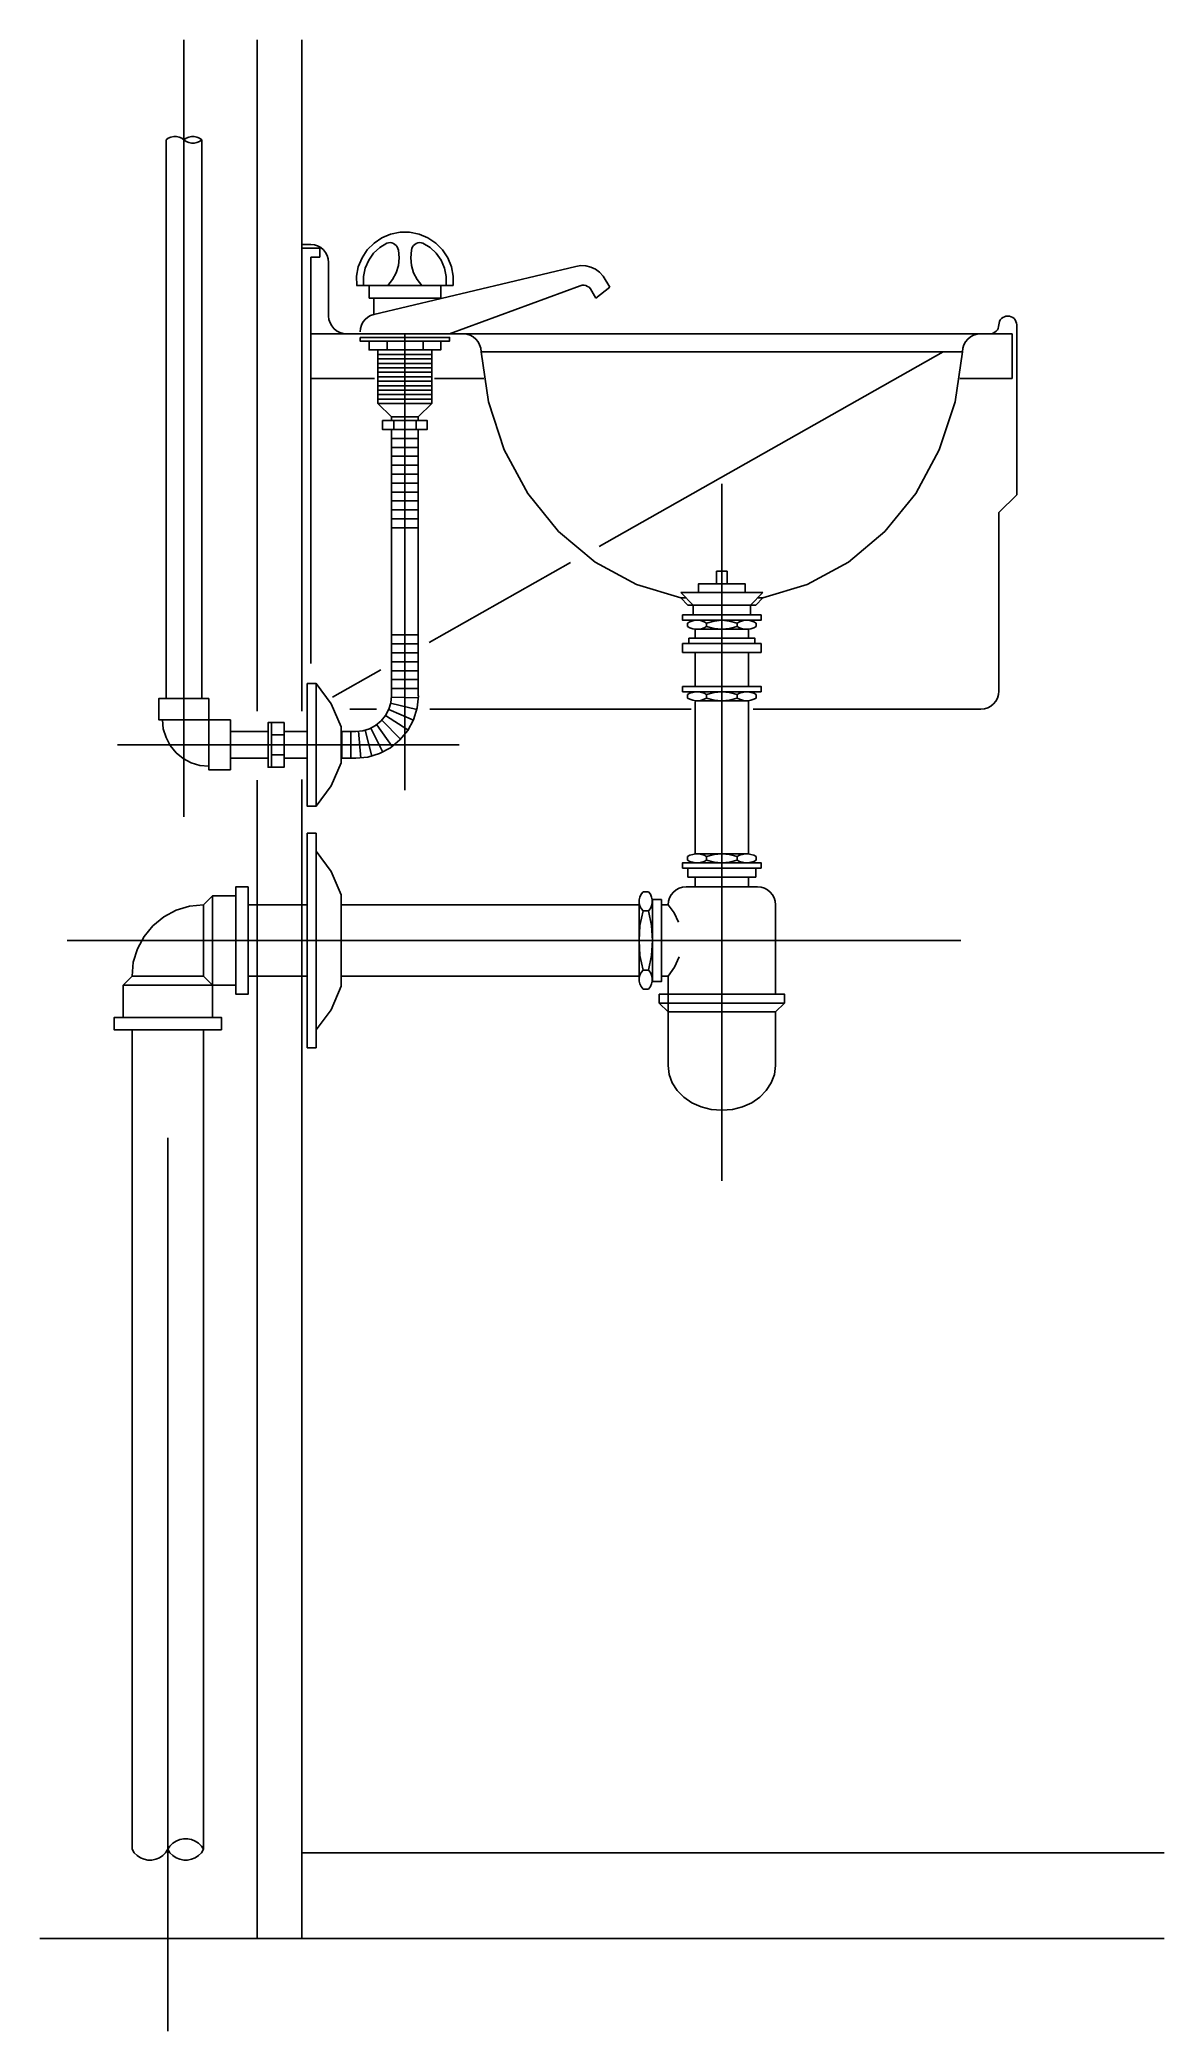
# Model space of a CAD drawing. Extents: x 3252.23 to 3252.86, y 68.48 to 69.59.
import ezdxf

# ---------------------------------------------------------------- set-up
doc = ezdxf.new("R2010")
doc.units = 0
doc.linetypes.add('DASHDOT', pattern=[1, 0.5, -0.25, 0, -0.25])
doc.linetypes.add('HIDDEN', pattern=[0.375, 0.25, -0.125])
doc.layers.get('0').update_dxf_attribs({"linetype": 'CONTINUOUS'})

msp = doc.modelspace()

# ---------------------------------------------------------------- linework, layer by layer
at = {"color": 0, "linetype": 'DASHDOT'}
for p, q in [((3252.3106, 69.1577), (3252.3106, 69.5926)), ((3252.4342, 69.1727), (3252.4342, 69.428)), ((3252.6116, 68.9541), (3252.6116, 69.344)), ((3252.2734, 69.198), (3252.4646, 69.198)), ((3252.3016, 68.4781), (3252.3016, 69.1459)), ((3252.2453, 69.0885), (3252.8591, 69.0885))]:
    msp.add_line(p, q, dxfattribs=at)
at = {"color": 0, "linetype": 'CONTINUOUS'}
for p, q in [((3252.3516, 69.5926), (3252.3516, 69.2168)), ((3252.3766, 69.5926), (3252.3766, 69.2168)), ((3252.3006, 69.224), (3252.3006, 69.5366)), ((3252.3206, 69.224), (3252.3206, 69.5366)), ((3252.3766, 69.478), (3252.3816, 69.478)), ((3252.3766, 69.476), (3252.3866, 69.476)), ((3252.3866, 69.476), (3252.3866, 69.471)), ((3252.3866, 69.471), (3252.3816, 69.471)), ((3252.3816, 69.471), (3252.3816, 69.2436)), ((3252.3916, 69.468), (3252.3916, 69.438)), ((3252.4169, 69.4389), (3252.5299, 69.4658)), ((3252.4072, 69.455), (3252.4613, 69.455)), ((3252.4142, 69.455), (3252.4142, 69.448)), ((3252.4543, 69.448), (3252.4543, 69.455)), ((3252.4593, 69.428), (3252.5324, 69.4549)), ((3252.5381, 69.4533), (3252.5411, 69.448)), ((3252.5411, 69.448), (3252.549, 69.4541)), ((3252.5452, 69.4604), (3252.549, 69.4541)), ((3252.4142, 69.448), (3252.4543, 69.448)), ((3252.4169, 69.4389), (3252.4169, 69.448)), ((3252.7716, 69.438), (3252.7716, 69.4377)), ((3252.7766, 69.338), (3252.7766, 69.433)), ((3252.3816, 69.428), (3252.4016, 69.428)), ((3252.4016, 69.428), (3252.4669, 69.428)), ((3252.4244, 69.419), (3252.4244, 69.424)), ((3252.4444, 69.419), (3252.4444, 69.424)), ((3252.4669, 69.428), (3252.7563, 69.428)), ((3252.7563, 69.428), (3252.7616, 69.428)), ((3252.7741, 69.428), (3252.7616, 69.428)), ((3252.7741, 69.403), (3252.7741, 69.428)), ((3252.4192, 69.4165), (3252.4493, 69.4165)), ((3252.4192, 69.414), (3252.4493, 69.414)), ((3252.4192, 69.4115), (3252.4493, 69.4115)), ((3252.4192, 69.409), (3252.4493, 69.409)), ((3252.4769, 69.418), (3252.481, 69.3899)), ((3252.4769, 69.418), (3252.7463, 69.418)), ((3252.7422, 69.3899), (3252.7463, 69.418)), ((3252.3816, 69.403), (3252.4173, 69.403)), ((3252.4192, 69.4065), (3252.4493, 69.4065)), ((3252.4192, 69.404), (3252.4493, 69.404)), ((3252.4192, 69.4015), (3252.4493, 69.4015)), ((3252.4192, 69.399), (3252.4493, 69.399)), ((3252.4785, 69.403), (3252.4508, 69.403)), ((3252.7447, 69.403), (3252.7741, 69.403)), ((3252.4192, 69.3965), (3252.4493, 69.3965)), ((3252.4192, 69.394), (3252.4493, 69.394)), ((3252.4192, 69.3915), (3252.4493, 69.3915)), ((3252.4192, 69.389), (3252.4267, 69.3815)), ((3252.4417, 69.3815), (3252.4493, 69.389)), ((3252.481, 69.3899), (3252.4899, 69.3631)), ((3252.7333, 69.3631), (3252.7422, 69.3899)), ((3252.4267, 69.3815), (3252.4417, 69.3815)), ((3252.4267, 69.3815), (3252.4267, 69.3795)), ((3252.428, 69.3745), (3252.428, 69.3795)), ((3252.4405, 69.3745), (3252.4405, 69.3795)), ((3252.4417, 69.3815), (3252.4417, 69.3795)), ((3252.4267, 69.2255), (3252.4267, 69.3745)), ((3252.4267, 69.3745), (3252.4417, 69.3745)), ((3252.4267, 69.3695), (3252.4417, 69.3695)), ((3252.4267, 69.3645), (3252.4417, 69.3645)), ((3252.4417, 69.2255), (3252.4417, 69.3745)), ((3252.4267, 69.3595), (3252.4417, 69.3595)), ((3252.4267, 69.3545), (3252.4417, 69.3545)), ((3252.4899, 69.3631), (3252.5031, 69.3387)), ((3252.7201, 69.3387), (3252.7333, 69.3631)), ((3252.4267, 69.3495), (3252.4417, 69.3495)), ((3252.4267, 69.3445), (3252.4417, 69.3445)), ((3252.4267, 69.3395), (3252.4417, 69.3395)), ((3252.4267, 69.3345), (3252.4417, 69.3345)), ((3252.5031, 69.3387), (3252.5203, 69.3175)), ((3252.7029, 69.3175), (3252.7201, 69.3387)), ((3252.7666, 69.328), (3252.7766, 69.338)), ((3252.4267, 69.3295), (3252.4417, 69.3295)), ((3252.4267, 69.3245), (3252.4417, 69.3245)), ((3252.4267, 69.3195), (3252.4417, 69.3195)), ((3252.7666, 69.228), (3252.7666, 69.328)), ((3252.5203, 69.3175), (3252.5408, 69.3003)), ((3252.6824, 69.3003), (3252.7029, 69.3175)), ((3252.527, 69.3), (3252.4478, 69.2553)), ((3252.5408, 69.3003), (3252.5638, 69.2877)), ((3252.6594, 69.2877), (3252.6824, 69.3003)), ((3252.5638, 69.2877), (3252.5886, 69.2802)), ((3252.6086, 69.2882), (3252.6086, 69.2952)), ((3252.6086, 69.2952), (3252.6146, 69.2952)), ((3252.6146, 69.2882), (3252.6146, 69.2952)), ((3252.6346, 69.2802), (3252.6594, 69.2877)), ((3252.5956, 69.2762), (3252.5886, 69.2832)), ((3252.5886, 69.2832), (3252.6346, 69.2832)), ((3252.5886, 69.2802), (3252.5916, 69.2802)), ((3252.5886, 69.2802), (3252.5886, 69.2802)), ((3252.5886, 69.2802), (3252.5926, 69.2762)), ((3252.5926, 69.2762), (3252.6306, 69.2762)), ((3252.5956, 69.2762), (3252.5956, 69.2707)), ((3252.6346, 69.2832), (3252.6276, 69.2762)), ((3252.6276, 69.2762), (3252.6276, 69.2707)), ((3252.6346, 69.2802), (3252.6306, 69.2762)), ((3252.6346, 69.2802), (3252.6316, 69.2802)), ((3252.6346, 69.2802), (3252.6346, 69.2802)), ((3252.5937, 69.2669), (3252.5924, 69.2662)), ((3252.5924, 69.2662), (3252.5924, 69.2642)), ((3252.5924, 69.2642), (3252.5937, 69.2635)), ((3252.5953, 69.2674), (3252.5937, 69.2669)), ((3252.5969, 69.2677), (3252.5953, 69.2674)), ((3252.5985, 69.2677), (3252.5969, 69.2677)), ((3252.6002, 69.2674), (3252.5985, 69.2677)), ((3252.6017, 69.2669), (3252.6002, 69.2674)), ((3252.6031, 69.2662), (3252.6017, 69.2669)), ((3252.6017, 69.2635), (3252.6031, 69.2642)), ((3252.6031, 69.2642), (3252.6031, 69.2662)), ((3252.6215, 69.2669), (3252.6202, 69.2662)), ((3252.6202, 69.2642), (3252.6202, 69.2662)), ((3252.6202, 69.2642), (3252.6215, 69.2635)), ((3252.6231, 69.2674), (3252.6215, 69.2669)), ((3252.6247, 69.2677), (3252.6231, 69.2674)), ((3252.6263, 69.2677), (3252.6247, 69.2677)), ((3252.6279, 69.2674), (3252.6263, 69.2677)), ((3252.6295, 69.2669), (3252.6279, 69.2674)), ((3252.6308, 69.2662), (3252.6295, 69.2669)), ((3252.6295, 69.2635), (3252.6308, 69.2642)), ((3252.6308, 69.2662), (3252.6308, 69.2642)), ((3252.4267, 69.2595), (3252.4417, 69.2595)), ((3252.4267, 69.2545), (3252.4417, 69.2545)), ((3252.5937, 69.2635), (3252.5953, 69.263)), ((3252.5953, 69.263), (3252.5969, 69.2627)), ((3252.5966, 69.2627), (3252.6266, 69.2627)), ((3252.5966, 69.2627), (3252.5966, 69.258)), ((3252.5969, 69.2627), (3252.5985, 69.2627)), ((3252.5985, 69.2627), (3252.6002, 69.263)), ((3252.6002, 69.263), (3252.6017, 69.2635)), ((3252.6215, 69.2635), (3252.6231, 69.263)), ((3252.6231, 69.263), (3252.6247, 69.2627)), ((3252.6247, 69.2627), (3252.6263, 69.2627)), ((3252.6263, 69.2627), (3252.6279, 69.263)), ((3252.6266, 69.2627), (3252.6266, 69.258)), ((3252.6279, 69.263), (3252.6295, 69.2635)), ((3252.4267, 69.2495), (3252.4417, 69.2495)), ((3252.4267, 69.2445), (3252.4417, 69.2445)), ((3252.5966, 69.2307), (3252.5966, 69.2497)), ((3252.6266, 69.2307), (3252.6266, 69.2497)), ((3252.3937, 69.2247), (3252.4208, 69.24)), ((3252.4267, 69.2395), (3252.4417, 69.2395)), ((3252.4267, 69.2345), (3252.4417, 69.2345)), ((3252.4263, 69.2214), (3252.4409, 69.2178)), ((3252.4267, 69.2295), (3252.4417, 69.2295)), ((3252.4267, 69.2247), (3252.4417, 69.2243)), ((3252.5937, 69.2269), (3252.5924, 69.2262)), ((3252.5924, 69.2262), (3252.5924, 69.2242)), ((3252.5924, 69.2242), (3252.5937, 69.2235)), ((3252.5953, 69.2274), (3252.5937, 69.2269)), ((3252.5937, 69.2235), (3252.5953, 69.223)), ((3252.5969, 69.2277), (3252.5953, 69.2274)), ((3252.5953, 69.223), (3252.5969, 69.2227)), ((3252.5966, 69.2227), (3252.6266, 69.2227)), ((3252.5966, 69.2221), (3252.5966, 69.137)), ((3252.5985, 69.2277), (3252.5969, 69.2277)), ((3252.5969, 69.2227), (3252.5985, 69.2227)), ((3252.6002, 69.2274), (3252.5985, 69.2277)), ((3252.5985, 69.2227), (3252.6002, 69.223)), ((3252.6017, 69.2269), (3252.6002, 69.2274)), ((3252.6002, 69.223), (3252.6017, 69.2235)), ((3252.6031, 69.2262), (3252.6017, 69.2269)), ((3252.6017, 69.2235), (3252.6031, 69.2242)), ((3252.6031, 69.2242), (3252.6031, 69.2262)), ((3252.6215, 69.2269), (3252.6202, 69.2262)), ((3252.6202, 69.2242), (3252.6202, 69.2262)), ((3252.6202, 69.2242), (3252.6215, 69.2235)), ((3252.6231, 69.2274), (3252.6215, 69.2269)), ((3252.6215, 69.2235), (3252.6231, 69.223)), ((3252.6247, 69.2277), (3252.6231, 69.2274)), ((3252.6231, 69.223), (3252.6247, 69.2227)), ((3252.6263, 69.2277), (3252.6247, 69.2277)), ((3252.6247, 69.2227), (3252.6263, 69.2227)), ((3252.6279, 69.2274), (3252.6263, 69.2277)), ((3252.6263, 69.2227), (3252.6279, 69.223)), ((3252.6266, 69.2224), (3252.6266, 69.137)), ((3252.6295, 69.2269), (3252.6279, 69.2274)), ((3252.6279, 69.223), (3252.6295, 69.2235)), ((3252.6308, 69.2262), (3252.6295, 69.2269)), ((3252.6295, 69.2235), (3252.6308, 69.2242)), ((3252.6308, 69.2262), (3252.6308, 69.2242)), ((3252.3597, 69.2105), (3252.3597, 69.1855)), ((3252.3986, 69.208), (3252.3986, 69.188)), ((3252.4034, 69.218), (3252.4184, 69.218)), ((3252.4185, 69.2093), (3252.4272, 69.1971)), ((3252.4213, 69.2118), (3252.4319, 69.2012)), ((3252.4234, 69.2145), (3252.436, 69.2064)), ((3252.4252, 69.2178), (3252.439, 69.2119)), ((3252.5945, 69.218), (3252.4483, 69.218)), ((3252.7466, 69.218), (3252.6292, 69.218)), ((3252.7566, 69.218), (3252.7466, 69.218)), ((3252.3366, 69.2055), (3252.3577, 69.2055)), ((3252.3597, 69.2036), (3252.3667, 69.2036)), ((3252.3667, 69.2055), (3252.3796, 69.2055)), ((3252.4067, 69.2055), (3252.3986, 69.2055)), ((3252.399, 69.2055), (3252.399, 69.1905)), ((3252.404, 69.2055), (3252.404, 69.1905)), ((3252.4083, 69.2056), (3252.4096, 69.1906)), ((3252.4121, 69.2062), (3252.4157, 69.1917)), ((3252.4152, 69.2074), (3252.4219, 69.194)), ((3252.3366, 69.1905), (3252.3577, 69.1905)), ((3252.3597, 69.1924), (3252.3667, 69.1924)), ((3252.3667, 69.1905), (3252.3796, 69.1905)), ((3252.4067, 69.1905), (3252.3986, 69.1905)), ((3252.3516, 68.53), (3252.3516, 69.1783)), ((3252.3766, 68.53), (3252.3766, 69.1787)), ((3252.5937, 69.1362), (3252.5924, 69.1355)), ((3252.5924, 69.1335), (3252.5924, 69.1355)), ((3252.5924, 69.1335), (3252.5937, 69.1328)), ((3252.5953, 69.1367), (3252.5937, 69.1362)), ((3252.5937, 69.1328), (3252.5953, 69.1323)), ((3252.5969, 69.137), (3252.5953, 69.1367)), ((3252.5953, 69.1323), (3252.5969, 69.132)), ((3252.5966, 69.137), (3252.6266, 69.137)), ((3252.5985, 69.137), (3252.5969, 69.137)), ((3252.5969, 69.132), (3252.5985, 69.132)), ((3252.6002, 69.1367), (3252.5985, 69.137)), ((3252.5985, 69.132), (3252.6002, 69.1323)), ((3252.6017, 69.1362), (3252.6002, 69.1367)), ((3252.6002, 69.1323), (3252.6017, 69.1328)), ((3252.603, 69.1355), (3252.6017, 69.1362)), ((3252.6017, 69.1328), (3252.603, 69.1335)), ((3252.6031, 69.1355), (3252.6031, 69.1335)), ((3252.6201, 69.1355), (3252.6201, 69.1335)), ((3252.6215, 69.1362), (3252.6202, 69.1355)), ((3252.6202, 69.1335), (3252.6215, 69.1328)), ((3252.6231, 69.1367), (3252.6215, 69.1362)), ((3252.6215, 69.1328), (3252.6231, 69.1323)), ((3252.6247, 69.137), (3252.6231, 69.1367)), ((3252.6231, 69.1323), (3252.6247, 69.132)), ((3252.6263, 69.137), (3252.6247, 69.137)), ((3252.6247, 69.132), (3252.6263, 69.132)), ((3252.6279, 69.1367), (3252.6263, 69.137)), ((3252.6263, 69.132), (3252.6279, 69.1323)), ((3252.6295, 69.1362), (3252.6279, 69.1367)), ((3252.6279, 69.1323), (3252.6295, 69.1328)), ((3252.6308, 69.1355), (3252.6295, 69.1362)), ((3252.6295, 69.1328), (3252.6308, 69.1335)), ((3252.6308, 69.1335), (3252.6308, 69.1355)), ((3252.5926, 69.124), (3252.5926, 69.129)), ((3252.5926, 69.129), (3252.5926, 69.129)), ((3252.6306, 69.124), (3252.5926, 69.124)), ((3252.5966, 69.1185), (3252.5966, 69.124)), ((3252.6266, 69.1185), (3252.6266, 69.124)), ((3252.6306, 69.129), (3252.6306, 69.129)), ((3252.6306, 69.129), (3252.6306, 69.124)), ((3252.3266, 69.1135), (3252.3216, 69.1085)), ((3252.3216, 69.0685), (3252.3216, 69.1085)), ((3252.3466, 69.1085), (3252.3796, 69.1085)), ((3252.3986, 69.1141), (3252.3986, 69.0629)), ((3252.5653, 69.1085), (3252.3986, 69.1085)), ((3252.5657, 69.1128), (3252.5653, 69.1112)), ((3252.5653, 69.1115), (3252.5653, 69.0655)), ((3252.5653, 69.1112), (3252.5653, 69.1096)), ((3252.5653, 69.1096), (3252.5657, 69.108)), ((3252.5664, 69.1144), (3252.5657, 69.1128)), ((3252.5657, 69.108), (3252.5664, 69.1064)), ((3252.5675, 69.1157), (3252.5664, 69.1144)), ((3252.5705, 69.1157), (3252.5675, 69.1157)), ((3252.5716, 69.1144), (3252.5705, 69.1157)), ((3252.5723, 69.1128), (3252.5716, 69.1144)), ((3252.5716, 69.1064), (3252.5723, 69.108)), ((3252.5727, 69.1112), (3252.5723, 69.1128)), ((3252.5723, 69.108), (3252.5727, 69.1096)), ((3252.5727, 69.1096), (3252.5727, 69.1112)), ((3252.5816, 69.1085), (3252.5778, 69.1085)), ((3252.5916, 69.1185), (3252.6316, 69.1185)), ((3252.6416, 69.1085), (3252.6416, 69.0585)), ((3252.5658, 69.0969), (3252.5653, 69.0885)), ((3252.5675, 69.1051), (3252.5658, 69.0969)), ((3252.5664, 69.1064), (3252.5675, 69.1051)), ((3252.5675, 69.1051), (3252.5705, 69.1051)), ((3252.5705, 69.1051), (3252.5716, 69.1064)), ((3252.5722, 69.0969), (3252.5705, 69.1051)), ((3252.5728, 69.0885), (3252.5722, 69.0969)), ((3252.3016, 69.0885), (3252.3016, 69.0885)), ((3252.5653, 69.0885), (3252.5658, 69.0801)), ((3252.5722, 69.0801), (3252.5728, 69.0885)), ((3252.5658, 69.0801), (3252.5675, 69.072)), ((3252.5705, 69.072), (3252.5722, 69.0801)), ((3252.2766, 69.0635), (3252.2816, 69.0685)), ((3252.2816, 69.0685), (3252.3216, 69.0685)), ((3252.3266, 69.0635), (3252.3216, 69.0685)), ((3252.3466, 69.0685), (3252.3796, 69.0685)), ((3252.3986, 69.0685), (3252.5653, 69.0685)), ((3252.5657, 69.0691), (3252.5653, 69.0674)), ((3252.5653, 69.0674), (3252.5653, 69.0658)), ((3252.5653, 69.0658), (3252.5657, 69.0642)), ((3252.5664, 69.0706), (3252.5657, 69.0691)), ((3252.5657, 69.0642), (3252.5664, 69.0627)), ((3252.5675, 69.072), (3252.5664, 69.0706)), ((3252.5675, 69.072), (3252.5705, 69.072)), ((3252.5716, 69.0706), (3252.5705, 69.072)), ((3252.5723, 69.0691), (3252.5716, 69.0706)), ((3252.5716, 69.0627), (3252.5723, 69.0642)), ((3252.5727, 69.0674), (3252.5723, 69.0691)), ((3252.5723, 69.0642), (3252.5727, 69.0658)), ((3252.5727, 69.0658), (3252.5727, 69.0674)), ((3252.5816, 69.0685), (3252.5778, 69.0685)), ((3252.5816, 69.0685), (3252.5816, 69.0185)), ((3252.5816, 69.0685), (3252.5816, 69.0585)), ((3252.5664, 69.0627), (3252.5675, 69.0613)), ((3252.5705, 69.0613), (3252.5675, 69.0613)), ((3252.5705, 69.0613), (3252.5716, 69.0627)), ((3252.5766, 69.0535), (3252.5816, 69.0485)), ((3252.6466, 69.0535), (3252.6416, 69.0485)), ((3252.5816, 69.0485), (3252.6416, 69.0485)), ((3252.6416, 69.0185), (3252.6416, 69.0485)), ((3252.2816, 68.5799), (3252.2816, 69.0385)), ((3252.3216, 69.0385), (3252.3216, 68.5799)), ((3252.5816, 69.0185), (3252.5822, 69.0136)), ((3252.5822, 69.0136), (3252.5839, 69.0089)), ((3252.5839, 69.0089), (3252.5867, 69.0046)), ((3252.6365, 69.0046), (3252.6393, 69.0089)), ((3252.6393, 69.0089), (3252.641, 69.0136)), ((3252.641, 69.0136), (3252.6416, 69.0185)), ((3252.5867, 69.0046), (3252.5904, 69.0008)), ((3252.5904, 69.0008), (3252.5949, 68.9977)), ((3252.5949, 68.9977), (3252.6001, 68.9954)), ((3252.6231, 68.9954), (3252.6283, 68.9977)), ((3252.6283, 68.9977), (3252.6328, 69.0008)), ((3252.6328, 69.0008), (3252.6365, 69.0046)), ((3252.6001, 68.9954), (3252.6057, 68.994)), ((3252.6057, 68.994), (3252.6116, 68.9935)), ((3252.6116, 68.9935), (3252.6175, 68.994)), ((3252.6175, 68.994), (3252.6231, 68.9954)), ((3252.3766, 68.578), (3252.8591, 68.578)), ((3252.23, 68.53), (3252.8591, 68.53))]:
    msp.add_line(p, q, dxfattribs=at)
at = {"color": 0, "linetype": 'HIDDEN'}
msp.add_line((3252.7354, 69.4179), (3252.543, 69.3091), dxfattribs=at)
at = {"color": 0, "linetype": 'CONTINUOUS'}
for points in [[(3252.3106, 69.5366), (3252.3094, 69.5375), (3252.3079, 69.5381), (3252.3064, 69.5384), (3252.3049, 69.5384), (3252.3033, 69.5381), (3252.3019, 69.5375), (3252.3006, 69.5366)], [(3252.3206, 69.5366), (3252.3194, 69.5375), (3252.3179, 69.5381), (3252.3164, 69.5384), (3252.3149, 69.5384), (3252.3133, 69.5381), (3252.3119, 69.5375), (3252.3106, 69.5366)], [(3252.3106, 69.5366), (3252.3119, 69.5357), (3252.3133, 69.5351), (3252.3149, 69.5347), (3252.3164, 69.5347), (3252.3179, 69.5351), (3252.3194, 69.5357), (3252.3206, 69.5366)], [(3252.3916, 69.468), (3252.3914, 69.47), (3252.3908, 69.4719), (3252.3899, 69.4736), (3252.3887, 69.4751), (3252.3872, 69.4763), (3252.3854, 69.4773), (3252.3836, 69.4778), (3252.3816, 69.478)], [(3252.4613, 69.455), (3252.4613, 69.4604), (3252.4603, 69.4656), (3252.4583, 69.4706), (3252.4553, 69.475), (3252.4515, 69.4788), (3252.4471, 69.4818), (3252.4422, 69.4838), (3252.4369, 69.4849), (3252.4316, 69.4849), (3252.4263, 69.4838), (3252.4214, 69.4818), (3252.417, 69.4788), (3252.4132, 69.475), (3252.4103, 69.4706), (3252.4082, 69.4656), (3252.4072, 69.4604), (3252.4073, 69.455)], [(3252.4242, 69.4788), (3252.4202, 69.4764), (3252.4167, 69.4731), (3252.414, 69.4692), (3252.4121, 69.4648), (3252.4111, 69.4602), (3252.4111, 69.4554)], [(3252.4306, 69.4749), (3252.4304, 69.4758), (3252.43, 69.4767), (3252.4294, 69.4774), (3252.4287, 69.4781), (3252.4279, 69.4786), (3252.427, 69.4789), (3252.4261, 69.4791), (3252.4251, 69.479), (3252.4242, 69.4788)], [(3252.4443, 69.4788), (3252.4434, 69.479), (3252.4424, 69.4791), (3252.4415, 69.4789), (3252.4406, 69.4786), (3252.4398, 69.4781), (3252.4391, 69.4774), (3252.4385, 69.4767), (3252.4381, 69.4758), (3252.4379, 69.4749)], [(3252.4574, 69.4554), (3252.4574, 69.4602), (3252.4564, 69.4648), (3252.4545, 69.4692), (3252.4518, 69.4731), (3252.4484, 69.4764), (3252.4443, 69.4788)], [(3252.4248, 69.455), (3252.4274, 69.4584), (3252.4294, 69.4622), (3252.4306, 69.4663), (3252.431, 69.4706), (3252.4306, 69.4749)], [(3252.4379, 69.4749), (3252.4375, 69.4706), (3252.4379, 69.4663), (3252.4391, 69.4622), (3252.4411, 69.4584), (3252.4437, 69.455)], [(3252.5452, 69.4604), (3252.5432, 69.4625), (3252.5409, 69.4642), (3252.5383, 69.4654), (3252.5356, 69.466), (3252.5327, 69.4662), (3252.5299, 69.4658)], [(3252.5381, 69.4533), (3252.5373, 69.4541), (3252.5365, 69.4546), (3252.5355, 69.455), (3252.5345, 69.4552), (3252.5334, 69.4552), (3252.5324, 69.4549)], [(3252.3916, 69.438), (3252.3918, 69.4361), (3252.3924, 69.4342), (3252.3933, 69.4325), (3252.3945, 69.431), (3252.396, 69.4297), (3252.3978, 69.4288), (3252.3997, 69.4282), (3252.4016, 69.428)], [(3252.4169, 69.4389), (3252.4151, 69.4383), (3252.4135, 69.4373), (3252.412, 69.4361), (3252.4108, 69.4346), (3252.41, 69.4329), (3252.4094, 69.4311), (3252.4093, 69.4292)], [(3252.7616, 69.428), (3252.7626, 69.4281), (3252.7635, 69.4284), (3252.7644, 69.4289), (3252.7651, 69.4295), (3252.7658, 69.4302), (3252.7662, 69.4311), (3252.7665, 69.4321), (3252.7666, 69.433)], [(3252.7766, 69.433), (3252.7765, 69.434), (3252.7762, 69.4349), (3252.7758, 69.4358), (3252.7751, 69.4366), (3252.7744, 69.4372), (3252.7735, 69.4376), (3252.7726, 69.4379), (3252.7716, 69.438), (3252.7706, 69.4379), (3252.7697, 69.4376), (3252.7688, 69.4372), (3252.7681, 69.4366), (3252.7674, 69.4358), (3252.767, 69.4349), (3252.7667, 69.434), (3252.7666, 69.433)], [(3252.4769, 69.418), (3252.4767, 69.42), (3252.4761, 69.4219), (3252.4752, 69.4236), (3252.474, 69.4251), (3252.4725, 69.4264), (3252.4707, 69.4273), (3252.4689, 69.4279), (3252.4669, 69.428)], [(3252.7563, 69.428), (3252.7544, 69.4279), (3252.7525, 69.4273), (3252.7507, 69.4264), (3252.7492, 69.4251), (3252.748, 69.4236), (3252.7471, 69.4219), (3252.7465, 69.42), (3252.7463, 69.418)], [(3252.6202, 69.2662), (3252.6159, 69.2673), (3252.6116, 69.2677), (3252.6073, 69.2673), (3252.6031, 69.2662)], [(3252.6031, 69.2642), (3252.6073, 69.2631), (3252.6116, 69.2627), (3252.6159, 69.2631), (3252.6202, 69.2642)], [(3252.3986, 69.208), (3252.3931, 69.221), (3252.3846, 69.2324)], [(3252.4068, 69.2055), (3252.4107, 69.2059), (3252.4144, 69.207), (3252.4179, 69.2089), (3252.4209, 69.2114), (3252.4234, 69.2144), (3252.4252, 69.2179), (3252.4264, 69.2216), (3252.4268, 69.2255)], [(3252.4068, 69.1905), (3252.4136, 69.1912), (3252.4201, 69.1932), (3252.4262, 69.1964), (3252.4315, 69.2008), (3252.4359, 69.2061), (3252.4391, 69.2121), (3252.4411, 69.2187), (3252.4418, 69.2255)], [(3252.6202, 69.2262), (3252.6159, 69.2273), (3252.6116, 69.2277), (3252.6073, 69.2273), (3252.6031, 69.2262)], [(3252.6031, 69.2242), (3252.6073, 69.2231), (3252.6116, 69.2227), (3252.6159, 69.2231), (3252.6202, 69.2242)], [(3252.7566, 69.218), (3252.7586, 69.2182), (3252.7604, 69.2188), (3252.7622, 69.2197), (3252.7637, 69.221), (3252.7649, 69.2225), (3252.7658, 69.2242), (3252.7664, 69.2261), (3252.7666, 69.228)], [(3252.2986, 69.212), (3252.2991, 69.2069), (3252.3006, 69.2021), (3252.303, 69.1976), (3252.3063, 69.1936), (3252.3102, 69.1904), (3252.3147, 69.188), (3252.3196, 69.1865), (3252.3246, 69.186)], [(3252.3846, 69.1636), (3252.3931, 69.175), (3252.3986, 69.188)], [(3252.3986, 69.1141), (3252.3931, 69.1271), (3252.3846, 69.1385)], [(3252.6202, 69.1355), (3252.6159, 69.1366), (3252.6116, 69.137), (3252.6073, 69.1366), (3252.603, 69.1355)], [(3252.603, 69.1335), (3252.6073, 69.1324), (3252.6116, 69.132), (3252.6159, 69.1324), (3252.6202, 69.1335)], [(3252.3216, 69.1085), (3252.3138, 69.1077), (3252.3063, 69.1055), (3252.2994, 69.1018), (3252.2933, 69.0968), (3252.2883, 69.0907), (3252.2846, 69.0838), (3252.2823, 69.0763), (3252.2816, 69.0685)], [(3252.5916, 69.1185), (3252.5896, 69.1183), (3252.5878, 69.1178), (3252.586, 69.1168), (3252.5845, 69.1156), (3252.5833, 69.1141), (3252.5824, 69.1123), (3252.5818, 69.1105), (3252.5816, 69.1085)], [(3252.5873, 69.0988), (3252.5849, 69.104), (3252.5816, 69.1085)], [(3252.6416, 69.1085), (3252.6414, 69.1105), (3252.6408, 69.1123), (3252.6399, 69.1141), (3252.6387, 69.1156), (3252.6372, 69.1168), (3252.6354, 69.1178), (3252.6336, 69.1183), (3252.6316, 69.1185)], [(3252.5816, 69.0685), (3252.5852, 69.0736), (3252.5877, 69.0793)], [(3252.3846, 69.0385), (3252.3931, 69.0498), (3252.3986, 69.0629)], [(3252.3216, 68.5799), (3252.3204, 68.5817), (3252.3188, 68.5833), (3252.3169, 68.5845), (3252.3149, 68.5854), (3252.3127, 68.5858), (3252.3105, 68.5858), (3252.3083, 68.5854), (3252.3063, 68.5845), (3252.3044, 68.5833), (3252.3028, 68.5817), (3252.3016, 68.5799)], [(3252.2816, 68.5799), (3252.2828, 68.578), (3252.2844, 68.5764), (3252.2863, 68.5752), (3252.2883, 68.5744), (3252.2905, 68.5739), (3252.2927, 68.5739), (3252.2949, 68.5744), (3252.2969, 68.5752), (3252.2988, 68.5764), (3252.3004, 68.578), (3252.3016, 68.5799)], [(3252.3016, 68.5799), (3252.3028, 68.578), (3252.3044, 68.5764), (3252.3063, 68.5752), (3252.3083, 68.5744), (3252.3105, 68.5739), (3252.3127, 68.5739), (3252.3149, 68.5744), (3252.3169, 68.5752), (3252.3188, 68.5764), (3252.3204, 68.578), (3252.3216, 68.5799)]]:
    msp.add_lwpolyline(points, dxfattribs=at)
for points in [[(3252.4092, 69.426), (3252.4593, 69.426), (3252.4593, 69.424), (3252.4092, 69.424)], [(3252.4142, 69.424), (3252.4543, 69.424), (3252.4543, 69.419), (3252.4142, 69.419)], [(3252.4192, 69.419), (3252.4493, 69.419), (3252.4493, 69.389), (3252.4192, 69.389)], [(3252.4217, 69.3795), (3252.4468, 69.3795), (3252.4468, 69.3745), (3252.4217, 69.3745)], [(3252.5986, 69.2832), (3252.6246, 69.2832), (3252.6246, 69.2882), (3252.5986, 69.2882)], [(3252.5896, 69.2707), (3252.6336, 69.2707), (3252.6336, 69.2677), (3252.5896, 69.2677)], [(3252.5896, 69.2547), (3252.6336, 69.2547), (3252.6336, 69.2497), (3252.5896, 69.2497)], [(3252.5931, 69.2577), (3252.6301, 69.2577), (3252.6301, 69.2547), (3252.5931, 69.2547)], [(3252.3796, 69.2324), (3252.3846, 69.2324), (3252.3846, 69.1636), (3252.3796, 69.1636)], [(3252.5896, 69.2307), (3252.6336, 69.2307), (3252.6336, 69.2277), (3252.5896, 69.2277)], [(3252.3246, 69.224), (3252.3246, 69.212), (3252.2966, 69.212), (3252.2966, 69.224)], [(3252.3366, 69.184), (3252.3246, 69.184), (3252.3246, 69.212), (3252.3366, 69.212)], [(3252.3667, 69.2105), (3252.3577, 69.2105), (3252.3577, 69.1855), (3252.3667, 69.1855)], [(3252.3796, 69.1485), (3252.3846, 69.1485), (3252.3846, 69.0285), (3252.3796, 69.0285)], [(3252.5896, 69.129), (3252.6336, 69.129), (3252.6336, 69.132), (3252.5896, 69.132)], [(3252.3396, 69.1135), (3252.3266, 69.1135), (3252.3266, 69.0635), (3252.3396, 69.0635)], [(3252.3466, 69.1185), (3252.3396, 69.1185), (3252.3396, 69.0585), (3252.3466, 69.0585)], [(3252.5778, 69.1115), (3252.5778, 69.0655), (3252.5728, 69.0655), (3252.5728, 69.1115)], [(3252.3266, 69.0455), (3252.3266, 69.0635), (3252.2766, 69.0635), (3252.2766, 69.0455)], [(3252.5766, 69.0585), (3252.6466, 69.0585), (3252.6466, 69.0535), (3252.5766, 69.0535)], [(3252.3316, 69.0385), (3252.3316, 69.0455), (3252.2716, 69.0455), (3252.2716, 69.0385)]]:
    msp.add_3dface(points, dxfattribs=at)

doc.saveas('drawing.dxf')
